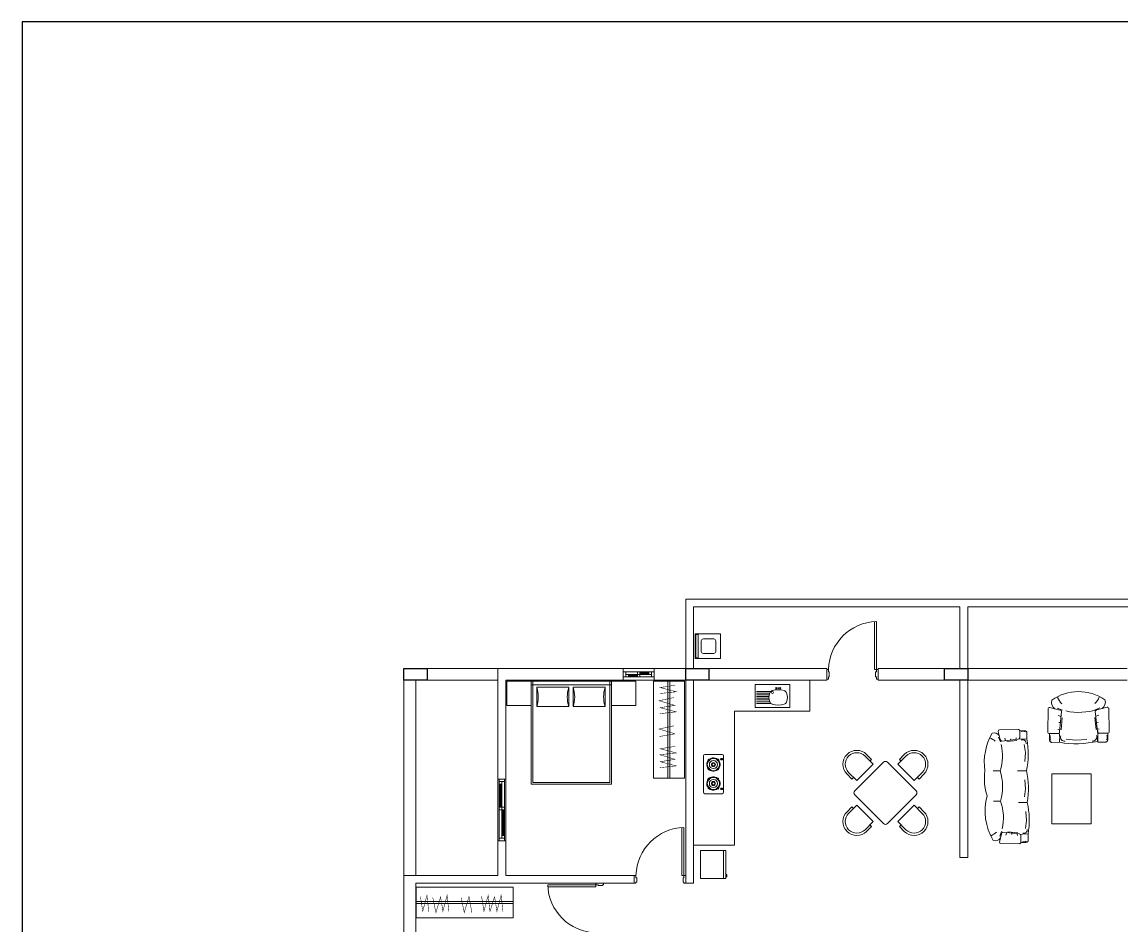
# Model space of a CAD drawing. Header units: inches. Extents: x 1 to 89, y 1 to 111.
# Drawn here: x 1.21 to 22.6, y 93.81 to 111.37 of the extents above; entities that cross this region are included whole.
import ezdxf

# ---------------------------------------------------------------- set-up
doc = ezdxf.new("R2010")
doc.units = ezdxf.units.IN
doc.header["$MEASUREMENT"] = 0
for name, color, linetype, lineweight in [('col', 250, 'Continuous', 25), ('elev 1', 252, 'Continuous', 9), ('FUR', 250, 'Continuous', 9), ('ROAD', 8, 'Continuous', 30), ('walls', 250, 'Continuous', 18)]:
    doc.layers.add(name, color=color, linetype=linetype, lineweight=lineweight)

msp = doc.modelspace()

# ---------------------------------------------------------------- linework, layer by layer
at = {"layer": 'col'}
for points in [[(8.633, 98.797), (9.083, 98.797), (9.083, 98.567), (8.633, 98.567)], [(14.113, 98.797), (14.563, 98.797), (14.563, 98.567), (14.113, 98.567)], [(19.147, 98.797), (19.597, 98.797), (19.597, 98.567), (19.147, 98.567)]]:
    msp.add_lwpolyline(points, close=True, dxfattribs=at)
at = {"layer": 'elev 1'}
for p, q in [((13.498, 98.797), (12.898, 98.797)), ((12.898, 98.567), (13.498, 98.567)), ((10.463, 96.647), (10.463, 95.447)), ((10.613, 96.647), (10.613, 95.447))]:
    msp.add_line(p, q, dxfattribs=at)
at = {"layer": 'FUR'}
for p, q in [((17.783, 98.778), (17.783, 99.71)), ((14.296, 99.468), (14.296, 98.994)), ((14.787, 99.468), (14.296, 99.468)), ((14.787, 98.994), (14.787, 99.468)), ((14.309, 99.457), (14.309, 99.005)), ((14.357, 99.457), (14.309, 99.457)), ((14.357, 99.005), (14.357, 99.457)), ((14.415, 99.332), (14.415, 99.13)), ((14.657, 99.373), (14.456, 99.373)), ((14.699, 99.13), (14.699, 99.332)), ((14.456, 99.089), (14.657, 99.089)), ((14.296, 98.994), (14.787, 98.994)), ((14.309, 99.005), (14.357, 99.005)), ((13.498, 98.732), (12.898, 98.732)), ((12.898, 98.732), (12.898, 98.632)), ((12.948, 98.732), (12.898, 98.732)), ((12.898, 98.732), (12.898, 98.632)), ((12.898, 98.632), (13.448, 98.632)), ((12.948, 98.632), (12.948, 98.732)), ((12.948, 98.632), (12.948, 98.732)), ((12.948, 98.682), (13.448, 98.682)), ((12.998, 98.632), (12.998, 98.682)), ((12.998, 98.667), (13.173, 98.667)), ((12.998, 98.657), (13.173, 98.657)), ((12.998, 98.647), (13.173, 98.647)), ((13.173, 98.732), (13.173, 98.632)), ((13.223, 98.732), (13.223, 98.632)), ((13.223, 98.717), (13.398, 98.717)), ((13.223, 98.707), (13.398, 98.707)), ((13.223, 98.697), (13.398, 98.697)), ((13.398, 98.732), (13.398, 98.682)), ((13.448, 98.682), (13.448, 98.732)), ((13.448, 98.682), (13.448, 98.632)), ((13.498, 98.632), (13.448, 98.632)), ((13.498, 98.732), (13.498, 98.682)), ((13.498, 98.682), (13.498, 98.632)), ((17.807, 98.634), (17.807, 98.73)), ((17.807, 98.73), (17.822, 98.73)), ((17.822, 98.634), (17.807, 98.634)), ((17.822, 98.73), (17.822, 98.778)), ((17.822, 98.778), (17.855, 98.778)), ((17.822, 98.586), (17.822, 98.634)), ((17.855, 98.778), (17.855, 98.586)), ((11.11, 98.547), (10.638, 98.547)), ((10.638, 98.547), (10.638, 98.08)), ((11.11, 96.549), (11.11, 98.547)), ((11.11, 98.547), (12.673, 98.547)), ((11.11, 98.547), (11.11, 98.08)), ((11.11, 98.08), (11.11, 98.547)), ((11.11, 98.482), (12.673, 98.482)), ((11.143, 96.582), (11.143, 98.547)), ((11.22, 98.431), (11.22, 98.055)), ((11.838, 98.431), (11.22, 98.431)), ((11.838, 98.055), (11.838, 98.431)), ((11.927, 98.431), (11.927, 98.055)), ((12.544, 98.431), (11.927, 98.431)), ((12.544, 98.055), (12.544, 98.431)), ((12.64, 98.547), (12.64, 96.582)), ((12.673, 98.547), (12.673, 96.549)), ((13.144, 98.547), (12.673, 98.547)), ((12.673, 98.547), (12.673, 98.08)), ((13.144, 98.08), (13.144, 98.547)), ((13.767, 98.551), (13.767, 96.665)), ((13.807, 98.551), (13.807, 96.665)), ((15.463, 98.488), (15.463, 98.04)), ((15.463, 98.488), (16.136, 98.488)), ((16.136, 98.488), (16.136, 98.04)), ((16.529, 98.567), (16.529, 97.967)), ((17.855, 98.586), (17.822, 98.586)), ((15.767, 98.35), (15.493, 98.35)), ((15.746, 98.317), (15.493, 98.317)), ((15.737, 98.284), (15.493, 98.284)), ((15.733, 98.251), (15.493, 98.251)), ((15.733, 98.217), (15.493, 98.217)), ((15.737, 98.184), (15.493, 98.184)), ((10.638, 98.08), (11.11, 98.08)), ((11.22, 98.055), (11.838, 98.055)), ((11.927, 98.055), (12.544, 98.055)), ((12.673, 98.08), (13.144, 98.08)), ((16.136, 98.04), (15.463, 98.04)), ((15.746, 98.151), (15.493, 98.151)), ((15.767, 98.118), (15.493, 98.118)), ((21.159, 98.003), (21.156, 97.562)), ((21.388, 97.989), (21.195, 98.039)), ((21.335, 98.028), (21.441, 97.985)), ((22.167, 98.032), (22.06, 97.988)), ((22.114, 97.993), (22.306, 98.045)), ((22.342, 98.009), (22.351, 97.569)), ((15.063, 97.967), (15.063, 95.361)), ((15.063, 97.967), (16.529, 97.967)), ((21.413, 97.864), (21.355, 97.883)), ((21.385, 97.568), (21.424, 97.953)), ((21.437, 97.84), (21.415, 97.603)), ((22.066, 97.844), (22.092, 97.607)), ((22.121, 97.572), (22.078, 97.957)), ((22.09, 97.868), (22.148, 97.887)), ((20.231, 97.414), (20.188, 97.573)), ((20.218, 97.603), (20.581, 97.61)), ((20.608, 97.583), (20.627, 97.584)), ((20.608, 97.583), (20.608, 97.45)), ((20.627, 97.584), (20.644, 97.585)), ((20.644, 97.585), (20.658, 97.586)), ((20.658, 97.586), (20.669, 97.586)), ((20.669, 97.586), (20.679, 97.586)), ((20.679, 97.586), (20.687, 97.586)), ((20.687, 97.586), (20.694, 97.586)), ((20.694, 97.586), (20.7, 97.585)), ((20.7, 97.585), (20.706, 97.585)), ((20.706, 97.585), (20.711, 97.584)), ((20.711, 97.584), (20.715, 97.583)), ((20.715, 97.583), (20.719, 97.582)), ((20.719, 97.582), (20.723, 97.581)), ((20.723, 97.581), (20.727, 97.58)), ((20.727, 97.58), (20.73, 97.578)), ((20.73, 97.578), (20.733, 97.576)), ((20.733, 97.576), (20.737, 97.574)), ((20.737, 97.574), (20.739, 97.572)), ((20.739, 97.572), (20.742, 97.569)), ((20.742, 97.569), (20.744, 97.566)), ((20.744, 97.566), (20.746, 97.562)), ((20.746, 97.562), (20.747, 97.558)), ((20.747, 97.558), (20.748, 97.554)), ((20.748, 97.554), (20.749, 97.549)), ((20.749, 97.549), (20.749, 97.427)), ((21.385, 97.618), (21.352, 97.613)), ((21.399, 97.748), (21.37, 97.743)), ((22.105, 97.752), (22.134, 97.747)), ((22.12, 97.622), (22.154, 97.617)), ((22.128, 97.38), (22.127, 97.589)), ((20.199, 97.458), (20.235, 97.37)), ((20.579, 97.421), (20.261, 97.385)), ((20.335, 97.395), (20.318, 97.442)), ((20.355, 97.375), (20.55, 97.396)), ((20.43, 97.407), (20.434, 97.431)), ((20.538, 97.42), (20.541, 97.448)), ((21.186, 97.47), (21.185, 97.455)), ((21.185, 97.455), (21.186, 97.444)), ((21.187, 97.507), (21.186, 97.487)), ((21.186, 97.487), (21.186, 97.47)), ((21.186, 97.444), (21.186, 97.434)), ((21.186, 97.434), (21.186, 97.425)), ((21.186, 97.425), (21.187, 97.418)), ((21.188, 97.531), (21.187, 97.507)), ((21.187, 97.418), (21.188, 97.412)), ((21.188, 97.531), (21.349, 97.532)), ((21.188, 97.412), (21.189, 97.406)), ((21.189, 97.406), (21.19, 97.4)), ((21.19, 97.4), (21.191, 97.395)), ((21.191, 97.395), (21.192, 97.39)), ((21.192, 97.39), (21.194, 97.386)), ((21.194, 97.386), (21.196, 97.382)), ((21.196, 97.382), (21.198, 97.378)), ((21.198, 97.378), (21.201, 97.374)), ((21.201, 97.374), (21.204, 97.371)), ((21.204, 97.371), (21.208, 97.368)), ((21.208, 97.368), (21.211, 97.365)), ((21.211, 97.365), (21.216, 97.363)), ((21.216, 97.363), (21.221, 97.362)), ((21.221, 97.362), (21.226, 97.36)), ((21.226, 97.36), (21.231, 97.36)), ((21.231, 97.36), (21.379, 97.361)), ((21.512, 97.425), (21.701, 97.402)), ((21.701, 97.402), (21.914, 97.418)), ((22.277, 97.366), (22.13, 97.365)), ((22.319, 97.537), (22.158, 97.536)), ((22.283, 97.366), (22.277, 97.366)), ((22.288, 97.368), (22.283, 97.366)), ((22.293, 97.369), (22.288, 97.368)), ((22.297, 97.371), (22.293, 97.369)), ((22.301, 97.374), (22.297, 97.371)), ((22.305, 97.377), (22.301, 97.374)), ((22.308, 97.381), (22.305, 97.377)), ((22.31, 97.384), (22.308, 97.381)), ((22.313, 97.388), (22.31, 97.384)), ((22.314, 97.392), (22.313, 97.388)), ((22.316, 97.397), (22.314, 97.392)), ((22.317, 97.401), (22.316, 97.397)), ((22.319, 97.406), (22.317, 97.401)), ((22.319, 97.537), (22.32, 97.513)), ((22.32, 97.412), (22.319, 97.406)), ((22.32, 97.513), (22.321, 97.493)), ((22.321, 97.425), (22.32, 97.418)), ((22.32, 97.418), (22.32, 97.412)), ((22.321, 97.493), (22.322, 97.476)), ((22.322, 97.432), (22.321, 97.425)), ((22.322, 97.476), (22.322, 97.462)), ((22.322, 97.462), (22.322, 97.45)), ((22.322, 97.45), (22.322, 97.44)), ((22.322, 97.44), (22.322, 97.432)), ((14.484, 97.126), (14.822, 97.126)), ((17.632, 97.125), (17.727, 97.029)), ((18.364, 97.125), (18.268, 97.029)), ((20.697, 97.317), (20.718, 97.161)), ((20.718, 97.161), (20.707, 96.986)), ((14.457, 97.099), (14.457, 96.389)), ((14.55, 97.026), (14.554, 97.03)), ((14.577, 97), (14.55, 97.026)), ((14.554, 97.03), (14.581, 97.004)), ((14.581, 97.004), (14.577, 97)), ((14.752, 97.033), (14.725, 97.006)), ((14.725, 97.006), (14.729, 97.002)), ((14.729, 97.002), (14.756, 97.029)), ((14.756, 97.029), (14.752, 97.033)), ((14.812, 97.017), (14.812, 97.047)), ((14.812, 97.047), (14.816, 97.047)), ((14.816, 97.017), (14.812, 97.017)), ((14.816, 97.047), (14.816, 97.017)), ((14.849, 97.099), (14.849, 96.389)), ((17.958, 96.973), (17.401, 96.417)), ((17.759, 96.934), (17.441, 96.616)), ((17.6, 97.093), (17.759, 96.934)), ((17.727, 97.029), (17.695, 96.997)), ((18.594, 96.417), (18.037, 96.973)), ((18.395, 97.093), (18.236, 96.934)), ((18.236, 96.934), (18.554, 96.616)), ((18.268, 97.029), (18.3, 96.997)), ((14.548, 96.828), (14.574, 96.855)), ((14.552, 96.824), (14.548, 96.828)), ((14.578, 96.851), (14.552, 96.824)), ((14.574, 96.855), (14.578, 96.851)), ((14.727, 96.857), (14.723, 96.853)), ((14.723, 96.853), (14.749, 96.827)), ((14.753, 96.831), (14.727, 96.857)), ((14.749, 96.827), (14.753, 96.831)), ((17.345, 96.647), (17.25, 96.743)), ((17.441, 96.616), (17.282, 96.775)), ((18.554, 96.616), (18.714, 96.775)), ((18.65, 96.647), (18.745, 96.743)), ((20.229, 96.806), (20.093, 96.806)), ((20.741, 96.809), (20.568, 96.808)), ((21.235, 96.748), (21.235, 95.775)), ((22.001, 96.748), (21.235, 96.748)), ((22.001, 95.775), (22.001, 96.748)), ((10.488, 96.647), (10.488, 96.547)), ((10.488, 96.647), (10.588, 96.647)), ((10.488, 96.597), (10.488, 96.647)), ((10.588, 96.647), (10.488, 96.647)), ((10.488, 96.047), (10.488, 96.597)), ((10.588, 96.597), (10.488, 96.597)), ((10.588, 96.597), (10.488, 96.597)), ((10.588, 96.597), (10.488, 96.597)), ((10.538, 96.547), (10.488, 96.547)), ((10.503, 96.547), (10.503, 96.097)), ((10.513, 96.547), (10.513, 96.097)), ((10.523, 96.547), (10.523, 96.097)), ((10.538, 96.547), (10.538, 96.597)), ((10.538, 96.097), (10.538, 96.547)), ((10.588, 96.047), (10.588, 96.647)), ((10.588, 96.647), (10.588, 96.597)), ((12.673, 96.549), (11.11, 96.549)), ((12.64, 96.582), (11.143, 96.582)), ((14.552, 96.664), (14.548, 96.66)), ((14.548, 96.66), (14.574, 96.633)), ((14.577, 96.488), (14.55, 96.462)), ((14.578, 96.637), (14.552, 96.664)), ((14.554, 96.458), (14.581, 96.484)), ((14.574, 96.633), (14.578, 96.637)), ((14.581, 96.484), (14.577, 96.488)), ((14.723, 96.635), (14.749, 96.661)), ((14.727, 96.631), (14.723, 96.635)), ((14.725, 96.482), (14.729, 96.486)), ((14.752, 96.455), (14.725, 96.482)), ((14.753, 96.657), (14.727, 96.631)), ((14.729, 96.486), (14.756, 96.459)), ((14.749, 96.661), (14.753, 96.657)), ((17.377, 96.679), (17.345, 96.647)), ((18.618, 96.679), (18.65, 96.647)), ((20.722, 96.457), (20.709, 96.632)), ((14.484, 96.361), (14.822, 96.361)), ((14.55, 96.462), (14.554, 96.458)), ((14.756, 96.459), (14.752, 96.455)), ((14.812, 96.471), (14.812, 96.441)), ((14.816, 96.471), (14.812, 96.471)), ((14.812, 96.441), (14.816, 96.441)), ((14.816, 96.441), (14.816, 96.471)), ((17.401, 96.337), (17.958, 95.78)), ((18.037, 95.78), (18.594, 96.337)), ((20.703, 96.301), (20.722, 96.457)), ((10.488, 96.097), (10.588, 96.097)), ((10.488, 96.047), (10.488, 95.447)), ((10.488, 96.047), (10.538, 96.047)), ((10.538, 95.497), (10.538, 96.097)), ((10.538, 96.047), (10.588, 96.047)), ((10.553, 95.547), (10.553, 96.047)), ((10.563, 95.547), (10.563, 96.047)), ((10.573, 95.547), (10.573, 96.047)), ((10.588, 95.447), (10.588, 96.097)), ((17.25, 96.011), (17.345, 96.106)), ((17.282, 95.979), (17.441, 96.138)), ((17.345, 96.106), (17.377, 96.075)), ((17.441, 96.138), (17.759, 95.82)), ((18.554, 96.138), (18.236, 95.82)), ((18.714, 95.979), (18.554, 96.138)), ((18.65, 96.106), (18.618, 96.075)), ((18.745, 96.011), (18.65, 96.106)), ((20.235, 96.218), (20.099, 96.217)), ((20.756, 96.191), (20.584, 96.19)), ((20.719, 95.683), (20.738, 95.839)), ((20.738, 95.839), (20.725, 96.015)), ((14.041, 94.772), (14.041, 95.704)), ((17.759, 95.82), (17.6, 95.661)), ((17.727, 95.725), (17.632, 95.629)), ((17.695, 95.756), (17.727, 95.725)), ((18.236, 95.82), (18.395, 95.661)), ((18.3, 95.756), (18.268, 95.725)), ((18.268, 95.725), (18.364, 95.629)), ((20.222, 95.537), (20.257, 95.625)), ((20.377, 95.621), (20.572, 95.603)), ((21.235, 95.775), (22.001, 95.775)), ((10.488, 95.497), (10.488, 95.447)), ((10.588, 95.497), (10.488, 95.497)), ((10.588, 95.497), (10.488, 95.497)), ((10.488, 95.447), (10.588, 95.447)), ((10.488, 95.447), (10.588, 95.447)), ((10.588, 95.547), (10.538, 95.547)), ((20.254, 95.581), (20.213, 95.421)), ((20.601, 95.578), (20.283, 95.611)), ((20.357, 95.601), (20.341, 95.553)), ((20.452, 95.59), (20.457, 95.566)), ((20.56, 95.579), (20.564, 95.551)), ((20.632, 95.416), (20.631, 95.549)), ((20.632, 95.416), (20.651, 95.415)), ((20.651, 95.415), (20.668, 95.414)), ((20.668, 95.414), (20.682, 95.414)), ((20.682, 95.414), (20.694, 95.414)), ((20.694, 95.414), (20.704, 95.414)), ((20.704, 95.414), (20.712, 95.414)), ((20.712, 95.414), (20.719, 95.414)), ((20.719, 95.414), (20.725, 95.415)), ((20.725, 95.415), (20.73, 95.416)), ((20.73, 95.416), (20.735, 95.416)), ((20.735, 95.416), (20.74, 95.417)), ((20.74, 95.417), (20.744, 95.418)), ((20.744, 95.418), (20.748, 95.419)), ((20.748, 95.419), (20.751, 95.421)), ((20.751, 95.421), (20.755, 95.422)), ((20.755, 95.422), (20.758, 95.424)), ((20.758, 95.424), (20.761, 95.427)), ((20.761, 95.427), (20.763, 95.429)), ((20.763, 95.429), (20.766, 95.432)), ((20.766, 95.432), (20.768, 95.435)), ((20.768, 95.435), (20.77, 95.439)), ((20.77, 95.439), (20.771, 95.443)), ((20.771, 95.443), (20.772, 95.447)), ((20.772, 95.452), (20.772, 95.573)), ((20.772, 95.447), (20.772, 95.452)), ((14.263, 95.361), (15.063, 95.361)), ((14.893, 95.255), (14.402, 95.255)), ((14.402, 95.255), (14.402, 94.711)), ((14.848, 94.711), (14.848, 95.255)), ((14.893, 94.711), (14.893, 95.255)), ((20.242, 95.392), (20.606, 95.389)), ((14.079, 94.724), (14.079, 94.772)), ((14.079, 94.772), (14.113, 94.772)), ((14.113, 94.772), (14.113, 94.622)), ((14.914, 94.792), (14.903, 94.792)), ((14.903, 94.792), (14.903, 94.745)), ((14.914, 94.745), (14.914, 94.792)), ((12.363, 94.55), (11.431, 94.55)), ((12.363, 94.622), (12.513, 94.622)), ((12.363, 94.589), (12.363, 94.622)), ((12.411, 94.589), (12.363, 94.589)), ((12.411, 94.574), (12.411, 94.589)), ((12.497, 94.574), (12.411, 94.574)), ((12.513, 94.589), (12.497, 94.589)), ((12.497, 94.589), (12.497, 94.574)), ((12.513, 94.622), (12.513, 94.589)), ((13.146, 94.622), (13.113, 94.622)), ((14.065, 94.638), (14.065, 94.724)), ((14.065, 94.724), (14.079, 94.724)), ((14.079, 94.638), (14.065, 94.638)), ((14.079, 94.622), (14.079, 94.638)), ((14.113, 94.622), (14.079, 94.622)), ((14.402, 94.711), (14.893, 94.711)), ((14.903, 94.745), (14.914, 94.745)), ((8.874, 94.264), (10.761, 94.264)), ((8.874, 94.224), (10.761, 94.224))]:
    msp.add_line(p, q, dxfattribs=at)
for points in [[(17.822, 98.778), (17.822, 99.711, 0.396451), (16.889, 98.778, 0.396451)], [(14.079, 94.772), (14.079, 95.705, 0.396451), (13.146, 94.772, 0.396451)], [(12.363, 94.589), (11.43, 94.589, 0.396451), (12.363, 93.656, 0.396451)]]:
    msp.add_lwpolyline(points, format="xyb", dxfattribs=at)
for points in [[(16.855, 98.778), (16.855, 98.586), (16.889, 98.586), (16.889, 98.634), (16.903, 98.634), (16.903, 98.73), (16.889, 98.73), (16.889, 98.778)], [(14.087, 98.551), (13.487, 98.551), (13.487, 96.665), (14.087, 96.665)], [(8.874, 94.544), (8.874, 93.944), (10.761, 93.944), (10.761, 94.544)]]:
    msp.add_lwpolyline(points, close=True, dxfattribs=at)
for points in [[(17.822, 98.778), (17.783, 98.778)], [(13.146, 94.622), (13.146, 94.638), (13.161, 94.638), (13.161, 94.724), (13.146, 94.724), (13.146, 94.772), (13.113, 94.772), (13.113, 94.622)], [(14.079, 94.772), (14.041, 94.772)], [(12.363, 94.589), (12.363, 94.55)]]:
    msp.add_lwpolyline(points, dxfattribs=at)
at = {"layer": 'FUR', "const_width": 0.01}
for points in [[(13.905, 98.476), (13.905, 98.472), (13.618, 98.426), (13.928, 98.344), (13.61, 98.309)], [(13.885, 98.232), (13.595, 98.17), (13.905, 98.077)], [(13.905, 98.084), (13.905, 98.081), (13.618, 98.034), (13.928, 97.953), (13.61, 97.918)], [(13.885, 97.681), (13.595, 97.619), (13.905, 97.526)], [(13.905, 97.526), (13.591, 97.472)], [(13.905, 97.286), (13.905, 97.282), (13.618, 97.235), (13.928, 97.154), (13.61, 97.119)], [(13.61, 97.119), (13.905, 97.03)], [(13.905, 97.034), (13.905, 97.03), (13.618, 96.983), (13.928, 96.902), (13.61, 96.867)], [(8.95, 94.362), (8.954, 94.362), (9, 94.075), (9.081, 94.385), (9.116, 94.067)], [(9.194, 94.342), (9.256, 94.052), (9.349, 94.362)], [(9.341, 94.362), (9.345, 94.362), (9.392, 94.075), (9.473, 94.385), (9.508, 94.067)], [(9.745, 94.342), (9.807, 94.052), (9.9, 94.362)], [(9.9, 94.362), (9.954, 94.048)], [(10.14, 94.362), (10.144, 94.362), (10.19, 94.075), (10.272, 94.385), (10.307, 94.067)], [(10.307, 94.067), (10.396, 94.362)], [(10.392, 94.362), (10.396, 94.362), (10.442, 94.075), (10.524, 94.385), (10.559, 94.067)]]:
    msp.add_lwpolyline(points, dxfattribs=at)
at = {"layer": 'FUR'}
for centre, radius in [((15.874, 98.413), 0.0112), ((15.912, 98.413), 0.00747), ((15.949, 98.413), 0.0112), ((15.8, 98.331), 0.0187), ((14.652, 96.928), 0.119), ((14.652, 96.928), 0.0793), ((14.652, 96.928), 0.0396), ((14.652, 96.928), 0.0281), ((14.652, 96.559), 0.119), ((14.652, 96.559), 0.0793), ((14.652, 96.559), 0.0396), ((14.652, 96.559), 0.0281)]:
    msp.add_circle(centre, radius, dxfattribs=at)
for centre, radius, start, end in [((14.456, 99.332), 0.0412, 90, 180), ((14.657, 99.332), 0.0412, 0, 90), ((14.456, 99.13), 0.0412, 180, 270), ((14.657, 99.13), 0.0412, 270, 0), ((10.575, 98.243), 0.672, 343.7398, 16.2602), ((12.483, 98.243), 0.672, 163.7398, 196.2602), ((11.282, 98.243), 0.672, 343.7398, 16.2602), ((13.189, 98.243), 0.672, 163.7398, 196.2602), ((15.986, 98.234), 0.254, 159.8705, 200.1295), ((15.818, 98.296), 0.0747, 105.8118, 159.8705), ((15.818, 98.296), 0.0747, 105.8118, 159.8705), ((15.912, 97.965), 0.418, 74.1882, 105.8118), ((16.005, 98.296), 0.0747, 20.1295, 74.1882), ((16.005, 98.296), 0.0747, 20.1295, 74.1882), ((15.837, 98.234), 0.254, 339.8705, 20.1295), ((21.754, 97.451), 0.897, 55.2151, 125.4348), ((21.791, 98.448), 0.496, 205.4689, 223.0316), ((21.705, 98.447), 0.496, 317.6183, 335.1811), ((22.128, 98.14), 0.146, 303.5767, 19.2371), ((15.818, 98.172), 0.0747, 200.1295, 254.1882), ((15.818, 98.172), 0.0747, 200.1295, 254.1882), ((15.912, 98.503), 0.418, 254.1882, 285.8118), ((16.005, 98.172), 0.0747, 285.8118, 339.8705), ((16.005, 98.172), 0.0747, 285.8118, 339.8705), ((21.195, 98.003), 0.036, 90.325, 180.325), ((21.372, 98.136), 0.146, 161.4129, 237.0733), ((21.388, 97.953), 0.036, 0.325, 90.325), ((21.758, 99.143), 1.2, 257.792, 287.8054), ((22.114, 97.957), 0.036, 90.325, 180.325), ((22.306, 98.009), 0.036, 0.325, 90.325), ((20.11, 97.426), 0.12, 33.5767, 109.2371), ((20.218, 97.573), 0.0297, 90.325, 180.325), ((20.583, 97.585), 0.0245, 354.8134, 94.4354), ((20.665, 97.479), 0.097, 61.2124, 107.3925), ((21.185, 97.56), 0.0297, 176.2146, 275.8366), ((21.349, 97.567), 0.036, 270.325, 0.325), ((20.932, 97.441), 0.454, 349.876, 12.8933), ((22.157, 97.572), 0.036, 180.325, 270.325), ((22.576, 97.45), 0.454, 167.7567, 190.7739), ((22.321, 97.567), 0.0297, 264.8134, 4.4354), ((21.118, 96.958), 1.199, 150.9518, 187.3283), ((19.856, 97.077), 0.41, 47.6183, 65.1811), ((20.261, 97.414), 0.0297, 180.325, 270.325), ((20.579, 97.45), 0.0297, 270.325, 0.325), ((20.679, 97.796), 0.375, 257.7567, 280.7739), ((20.667, 97.342), 0.0665, 352.5402, 109.4026), ((19.174, 97.14), 1.601, 348.0841, 10.3442), ((21.315, 97.462), 0.118, 163.2574, 209.4375), ((21.706, 99.274), 1.941, 260.3057, 282.5658), ((21.482, 97.462), 0.0806, 161.2474, 278.1097), ((22.026, 97.465), 0.0806, 262.5402, 19.4026), ((22.193, 97.467), 0.118, 331.2124, 17.3925), ((14.484, 97.099), 0.0273, 90, 180), ((14.822, 97.099), 0.0273, 0, 90), ((17.441, 96.934), 0.27, 45, 225), ((17.441, 96.934), 0.225, 45, 225), ((18.554, 96.934), 0.27, 315, 135), ((18.554, 96.934), 0.225, 315, 135), ((19.283, 97.099), 0.99, 342.8446, 12.858), ((14.652, 96.928), 0.13, 30.0671, 27.5204), ((14.803, 97.032), 0.0104, 149.2024, 180), ((14.803, 97.032), 0.0104, 180, 210.7976), ((14.808, 97.029), 0.0165, 124.796, 149.2024), ((14.808, 97.035), 0.0165, 210.7976, 235.204), ((14.811, 97.024), 0.0224, 106.0581, 124.796), ((14.811, 97.04), 0.0224, 235.204, 253.9419), ((14.814, 97.032), 0.0106, 99.9102, 260.0898), ((14.813, 97.016), 0.0305, 90, 106.0581), ((14.813, 97.048), 0.0305, 253.9419, 270), ((14.813, 97.016), 0.0305, 73.9419, 90), ((14.813, 97.048), 0.0305, 270, 286.0581), ((14.814, 97.032), 0.0106, 279.7177, 80.2823), ((14.816, 97.024), 0.0224, 55.204, 73.9419), ((14.816, 97.04), 0.0224, 286.0581, 304.796), ((14.819, 97.029), 0.0165, 30.7976, 55.204), ((14.819, 97.035), 0.0165, 304.796, 329.2024), ((14.824, 97.032), 0.0104, 0, 30.7976), ((14.824, 97.032), 0.0104, 329.2024, 360), ((17.998, 96.934), 0.0562, 45, 135), ((14.652, 96.559), 0.13, 332.4796, 329.9329), ((21.12, 96.665), 1.199, 173.3216, 196.8037), ((19.286, 96.504), 0.99, 343.2487, 17.8054), ((19.178, 96.461), 1.601, 350.3057, 12.5658), ((14.484, 96.389), 0.0273, 180, 270), ((14.803, 96.456), 0.0104, 149.2024, 180), ((14.803, 96.456), 0.0104, 180, 210.7976), ((14.808, 96.453), 0.0165, 124.796, 149.2024), ((14.808, 96.459), 0.0165, 210.7976, 235.204), ((14.811, 96.448), 0.0224, 106.0581, 124.796), ((14.811, 96.464), 0.0224, 235.204, 253.9419), ((14.814, 96.456), 0.0106, 99.9102, 260.0898), ((14.813, 96.44), 0.0305, 90, 106.0581), ((14.813, 96.471), 0.0305, 253.9419, 270), ((14.813, 96.44), 0.0305, 73.9419, 90), ((14.813, 96.471), 0.0305, 270, 286.0581), ((14.814, 96.456), 0.0106, 279.7177, 80.2823), ((14.816, 96.448), 0.0224, 55.204, 73.9419), ((14.816, 96.464), 0.0224, 286.0581, 304.796), ((14.822, 96.389), 0.0273, 270, 0), ((14.819, 96.453), 0.0165, 30.7976, 55.204), ((14.819, 96.459), 0.0165, 304.796, 329.2024), ((14.824, 96.456), 0.0104, 0, 30.7976), ((14.824, 96.456), 0.0104, 329.2024, 360), ((17.441, 96.377), 0.0562, 135, 225), ((18.554, 96.377), 0.0562, 315, 45), ((21.038, 96.027), 1.104, 164.7006, 211.3199), ((19.302, 95.886), 0.99, 347.792, 19.6229), ((19.193, 95.843), 1.601, 350.3057, 12.5658), ((17.441, 95.82), 0.27, 135, 315), ((17.441, 95.82), 0.225, 135, 315), ((18.554, 95.82), 0.27, 225, 45), ((18.554, 95.82), 0.225, 225, 45), ((17.998, 95.82), 0.0562, 225, 315), ((20.689, 95.658), 0.0665, 251.2474, 8.1097), ((19.875, 95.914), 0.41, 295.4689, 313.0316), ((20.133, 95.567), 0.12, 251.4129, 327.0733), ((20.242, 95.422), 0.0297, 180.325, 270.325), ((20.283, 95.581), 0.0297, 90.325, 180.325), ((20.601, 95.549), 0.0297, 0.325, 90.325), ((20.607, 95.414), 0.0245, 266.2146, 5.8366), ((20.706, 95.205), 0.375, 79.876, 102.8933), ((20.688, 95.52), 0.097, 253.2574, 299.4375)]:
    msp.add_arc(centre, radius, start, end, dxfattribs=at)
at = {"layer": 'ROAD'}
msp.add_lwpolyline([(88.548, 111.373), (1.207, 111.373), (1.207, 1.466), (88.548, 1.466)], close=True, dxfattribs=at)
at = {"layer": 'walls'}
for p, q in [((14.113, 98.797), (14.113, 100.147)), ((14.113, 100.147), (24.397, 100.147)), ((14.263, 98.797), (14.263, 99.997)), ((14.263, 99.997), (19.447, 99.997)), ((19.447, 98.797), (19.447, 99.997)), ((19.597, 99.997), (24.247, 99.997)), ((19.597, 98.797), (19.597, 99.997)), ((10.463, 98.797), (8.633, 98.797)), ((8.633, 94.772), (8.633, 98.797)), ((12.898, 98.797), (10.463, 98.797)), ((10.463, 98.797), (10.463, 96.647)), ((12.898, 98.567), (12.898, 98.797)), ((14.113, 98.797), (13.498, 98.797)), ((13.498, 98.567), (13.498, 98.797)), ((16.855, 98.797), (14.263, 98.797)), ((16.855, 98.567), (16.855, 98.797)), ((22.697, 98.797), (17.855, 98.797)), ((17.855, 98.567), (17.855, 98.797)), ((8.863, 94.772), (8.863, 98.567)), ((10.463, 98.567), (8.863, 98.567)), ((12.898, 98.567), (10.613, 98.567)), ((10.613, 98.567), (10.613, 96.647)), ((14.113, 98.567), (13.498, 98.567)), ((14.113, 94.622), (14.113, 98.567)), ((14.263, 94.622), (14.263, 98.567)), ((16.855, 98.567), (14.263, 98.567)), ((19.447, 98.567), (17.855, 98.567)), ((19.447, 98.567), (19.447, 95.122)), ((22.697, 98.567), (19.597, 98.567)), ((19.597, 98.567), (19.597, 95.122)), ((10.613, 96.647), (10.463, 96.647)), ((10.463, 95.447), (10.463, 94.772)), ((10.613, 95.447), (10.463, 95.447)), ((10.613, 95.447), (10.613, 94.772)), ((19.447, 95.122), (19.597, 95.122)), ((8.633, 94.772), (10.463, 94.772)), ((8.633, 90.422), (8.633, 94.772)), ((10.613, 94.772), (13.113, 94.772)), ((13.113, 94.622), (13.113, 94.772)), ((8.863, 90.572), (8.863, 94.622)), ((13.113, 94.622), (8.863, 94.622)), ((14.263, 94.622), (14.113, 94.622))]:
    msp.add_line(p, q, dxfattribs=at)

doc.saveas('drawing.dxf')
